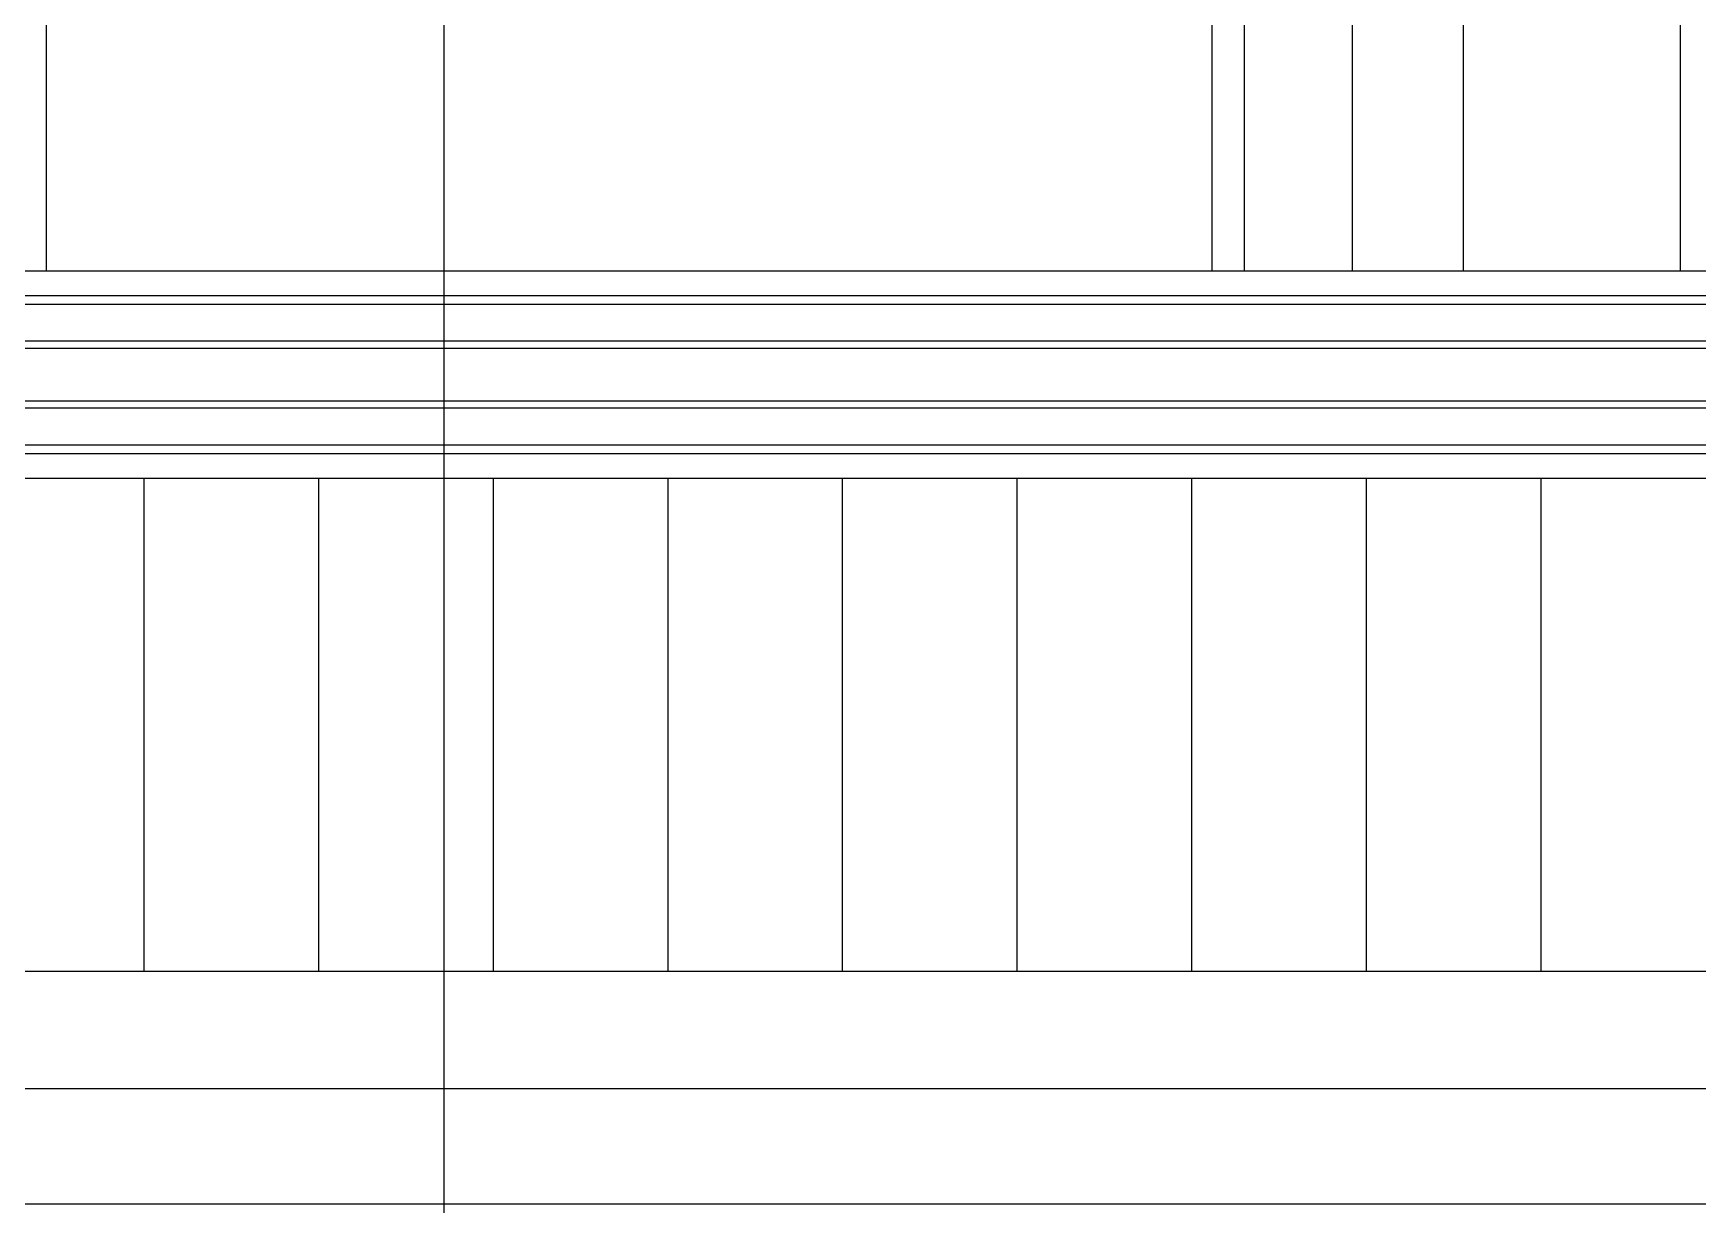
# Model space of a CAD drawing. Extents: x -24961 to 905641, y -154323 to 635957.
# Drawn here: x 412230 to 414500, y -115573 to -113975 of the extents above; entities that cross this region are included whole.
import ezdxf

# ---------------------------------------------------------------- set-up
doc = ezdxf.new("R2010")
doc.units = 0
doc.header["$LTSCALE"] = 1000
doc.header["$MEASUREMENT"] = 0
for name, color, linetype in [('DIM_IDEN', 3, 'Continuous'), ('DOTE', 1, 'Continuous'), ('窗', 154, 'Continuous')]:
    doc.layers.add(name, color=color, linetype=linetype)

msp = doc.modelspace()

# ---------------------------------------------------------------- hatches: boundary and pattern name
h = msp.add_hatch()
h.set_pattern_fill('ANSI31', color=251, scale=150, angle=45)
h.set_pattern_definition([(90, (199497.05, 453805.97), (-238.125, 4e-14), [])])
h.paths.add_polyline_path([(406165.8, -115254.5), (430990.6, -115254.5), (430990.6, -114581.8), (406165.8, -114581.8)])

# ---------------------------------------------------------------- linework, layer by layer
for p, q in [((414028.2, -112276.1), (414028.2, -114299.3)), ((414180.3, -114299.3), (414180.3, -112957.3)), ((414476.2, -114299.3), (414476.2, -112957.3)), ((412247.3, -114299.3), (412159.2, -114299.3)), ((413837.5, -114299.3), (412247.3, -114299.3)), ((413881.5, -114299.3), (413837.5, -114299.3)), ((414028.2, -114299.3), (413881.5, -114299.3)), ((414180.3, -114299.3), (414028.2, -114299.3)), ((414476.2, -114299.3), (414180.3, -114299.3)), ((414628.2, -114299.3), (414476.2, -114299.3)), ((430990.6, -114333.1), (406165.8, -114333.1)), ((430990.6, -114344.9), (406165.8, -114344.9)), ((430990.6, -114395.1), (406165.8, -114395.1)), ((430990.6, -114404.8), (406165.8, -114404.8)), ((406213.4, -114486), (430963.1, -114486)), ((406217.1, -114476.4), (430959.4, -114476.4)), ((406194, -114536.3), (430982.5, -114536.3)), ((406189.5, -114548.1), (430987, -114548.1)), ((406165.8, -114581.8), (430990.6, -114581.8)), ((406165.8, -115254.5), (430990.6, -115254.5)), ((406028.2, -115414.5), (431128.2, -115414.5))]:
    msp.add_line(p, q)
at = {"layer": 'DIM_IDEN', "linetype": 'Continuous'}
msp.add_line((412789.5, -102691.7), (412789.5, -121686.2), dxfattribs=at)
at = {"layer": 'DOTE'}
msp.add_line((392103, -115571.9), (443041.3, -115571.9), dxfattribs=at)
at = {"layer": '窗'}
for p, q in [((413881.5, -114299.3), (413881.5, -112471.9)), ((412247.3, -113101.9), (412247.3, -114299.3)), ((413837.5, -114299.3), (413837.5, -113101.9))]:
    msp.add_line(p, q, dxfattribs=at)

doc.saveas('drawing.dxf')
